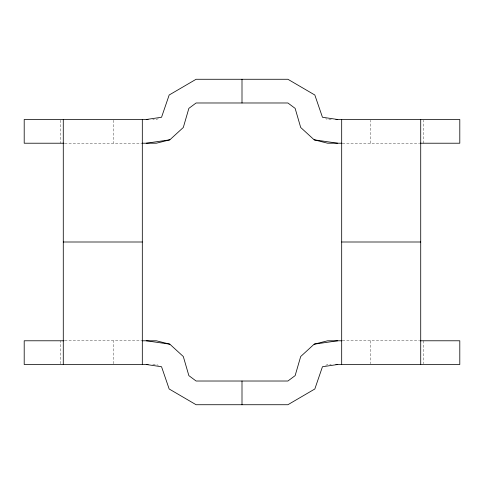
<?xml version="1.0" encoding="UTF-8"?>
<svg xmlns="http://www.w3.org/2000/svg" width="484" height="484" viewBox="0 0 484 484"><rect width="100%" height="100%" fill="white"/><g stroke="black" fill="none" stroke-linecap="round" stroke-linejoin="round"><path stroke-width="0.36" stroke-dasharray="2.42 1.81" d="M60.258 363.75L60.258 340.784M113.728 363.75L113.728 340.784M370.272 143.216L370.272 120.25M423.742 143.216L423.742 120.25M158.31 118.665L156.374 119.506L152.762 119.506M325.69 365.335L327.626 364.494L331.238 364.494M331.238 119.506L327.626 119.506L325.69 118.665M64.705 143.216L141.558 143.216M342.442 143.216L419.295 143.216M64.705 340.784L141.558 340.784M342.442 340.784L419.295 340.784M152.762 364.494L156.374 364.494L158.31 365.335M423.742 340.784L423.742 363.75M370.272 340.784L370.272 363.75M113.728 120.25L113.728 143.216M60.258 120.25L60.258 143.216"/><path stroke-width="0.73" d="M242 102.983L242 79.273M142.036 143.216L156.374 143.216L169.83 139.822L183.309 127.473L188.863 108.368L196.099 102.983L287.901 102.983L295.137 108.368L300.691 127.473L314.17 139.822L327.626 143.216L341.964 143.216M341.964 340.784L327.626 340.784L314.17 344.178L300.691 356.526L295.137 375.632L287.901 381.017L196.099 381.017L188.863 375.632L183.309 356.526L169.83 344.178L156.374 340.784L142.036 340.784M146.265 119.506L161.547 117.255L169.164 95.015L196.099 79.273L287.901 79.273L314.836 95.015L322.453 117.255L337.735 119.506M337.735 364.494L322.453 366.745L314.836 388.985L287.901 404.727L196.099 404.727L169.164 388.985L161.547 366.745L146.265 364.494M146.265 143.216L169.83 139.822M314.17 344.178L337.735 340.784M148.074 119.506L24.2 119.506L24.2 143.216L63.967 143.216M335.926 119.506L459.8 119.506L459.8 143.216L420.033 143.216M63.283 242L142.314 242M341.686 242L420.717 242M63.967 340.784L24.2 340.784L24.2 364.494L148.074 364.494M420.033 340.784L459.8 340.784L459.8 364.494L335.926 364.494M314.17 139.822L337.735 143.216M146.265 340.784L169.83 344.178M420.717 119.506L420.717 364.494M341.686 119.506L341.686 364.494M242 381.017L242 404.727M142.314 119.506L142.314 364.494M63.283 119.506L63.283 364.494"/></g></svg>
